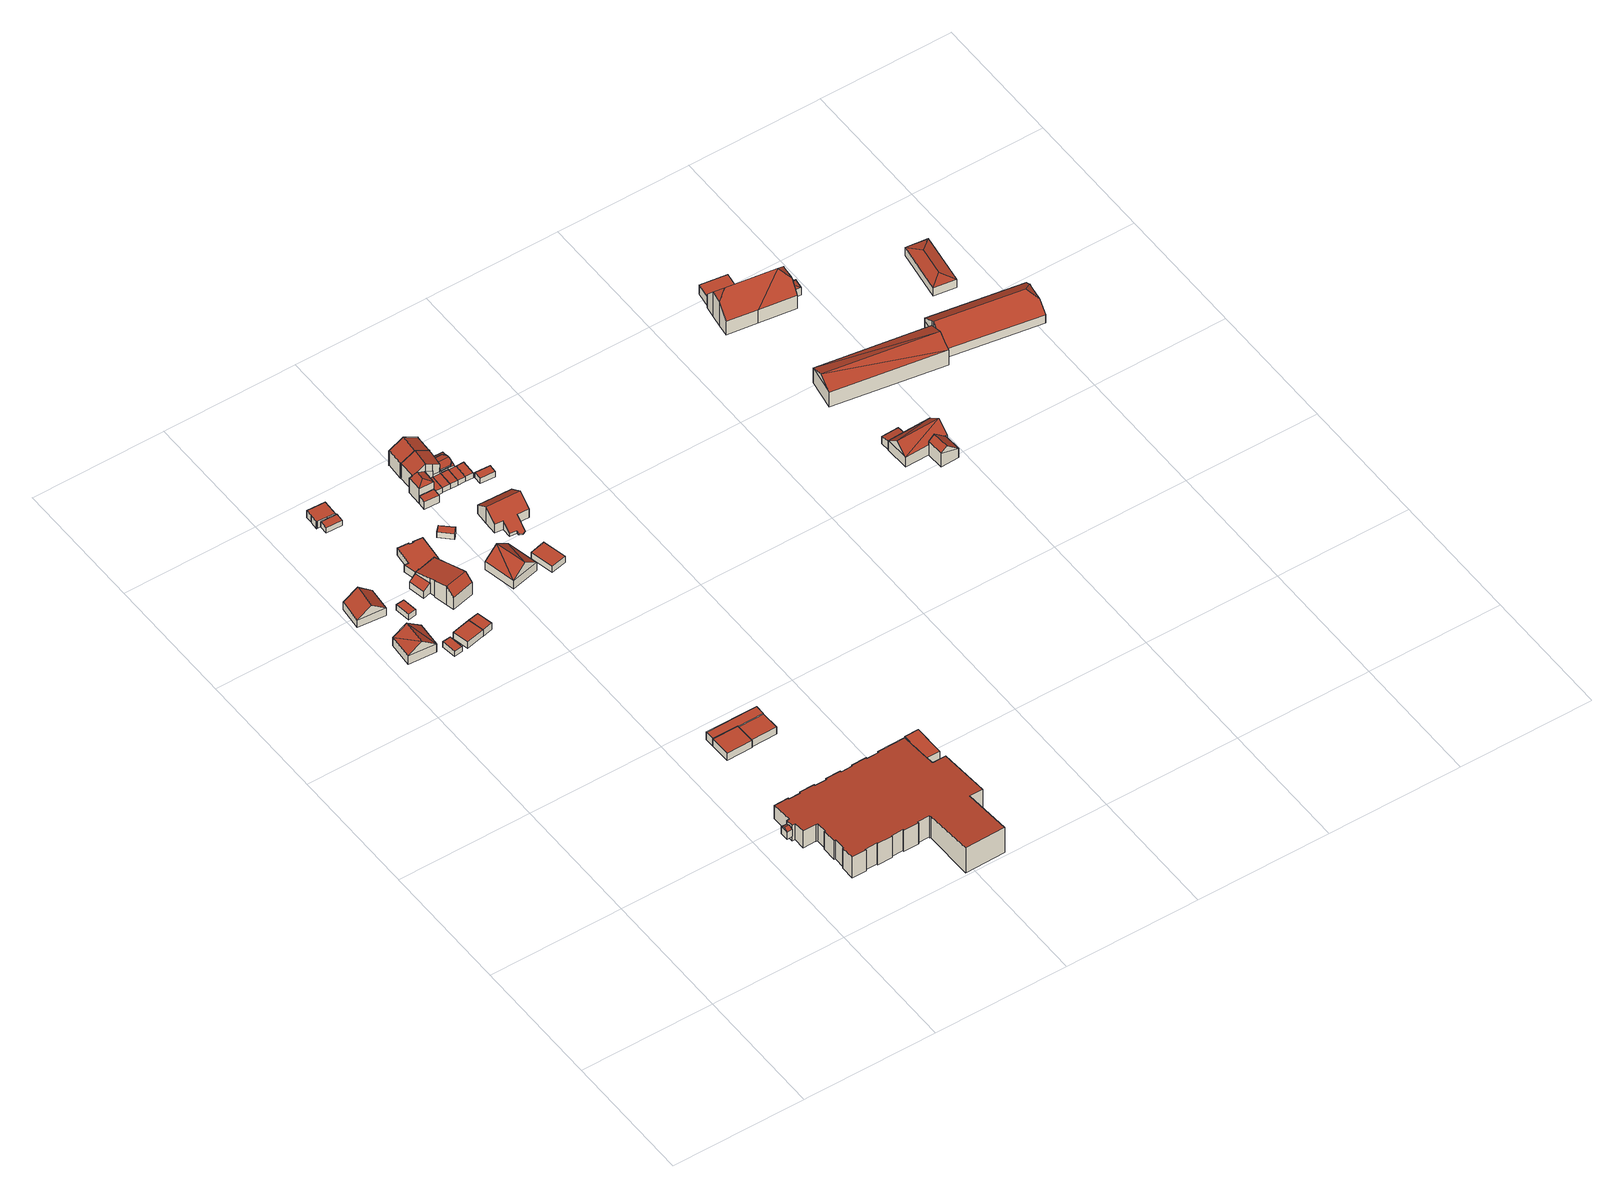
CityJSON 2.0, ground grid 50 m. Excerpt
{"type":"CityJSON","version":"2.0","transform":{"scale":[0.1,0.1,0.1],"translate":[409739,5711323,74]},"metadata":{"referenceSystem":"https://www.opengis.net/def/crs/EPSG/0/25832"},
"CityObjects":{
"building1":{"type":"Building","attributes":{"Gemeindeschluessel":"05978036","Geometrietyp2DReferenz":"3000","function":"31001_1000","roofType":"3100","measuredHeight":7.65},"geometry":[{"type":"MultiSurface","lod":"2","boundaries":[[[0,1,2,3]],[[1,4,5,2]],[[4,6,7,5]],[[6,0,3,7]],[[4,1,8]],[[0,6,9]],[[1,9,8]],[[9,1,0]],[[8,6,4]],[[6,8,9]],[[3,2,5,7]]],"semantics":{"surfaces":[{"type":"WallSurface"},{"type":"RoofSurface"},{"type":"GroundSurface"}],"values":[0,0,0,0,0,0,1,1,1,1,2]}}]},
"building2":{"type":"Building","attributes":{"Gemeindeschluessel":"05978036","Geometrietyp2DReferenz":"3000","function":"31001_1000","roofType":"3100","measuredHeight":7.38},"geometry":[{"type":"MultiSurface","lod":"2","boundaries":[[[10,11,12,13]],[[11,14,15,12]],[[14,16,17,15]],[[16,10,13,17]],[[14,11,18]],[[10,16,19]],[[11,10,19,18]],[[16,14,18,19]],[[13,12,15,17]]],"semantics":{"surfaces":[{"type":"WallSurface"},{"type":"RoofSurface"},{"type":"GroundSurface"}],"values":[0,0,0,0,0,0,1,1,2]}}]},
"building3":{"type":"Building","attributes":{"Gemeindeschluessel":"05978036","Geometrietyp2DReferenz":"3000","function":"31001_2460","roofType":"1000","measuredHeight":2.35},"geometry":[{"type":"MultiSurface","lod":"2","boundaries":[[[20,21,22,23]],[[21,24,25,22]],[[24,26,27,25]],[[26,20,23,27]],[[26,24,21,20]],[[23,22,25,27]]],"semantics":{"surfaces":[{"type":"WallSurface"},{"type":"RoofSurface"},{"type":"GroundSurface"}],"values":[0,0,0,0,1,2]}}]},
"building4":{"type":"Building","attributes":{"Gemeindeschluessel":"05978036","Geometrietyp2DReferenz":"3000","function":"51009_1610","roofType":"3100","measuredHeight":3.96},"geometry":[{"type":"MultiSurface","lod":"2","boundaries":[[[28,29,30,31]],[[29,32,33,30]],[[32,34,35,33]],[[34,28,31,35]],[[32,29,36]],[[28,34,37]],[[29,28,37,36]],[[34,32,36,37]],[[31,30,33,35]]],"semantics":{"surfaces":[{"type":"WallSurface"},{"type":"RoofSurface"},{"type":"GroundSurface"}],"values":[0,0,0,0,0,0,1,1,2]}}]},
"building5":{"type":"Building","attributes":{"Gemeindeschluessel":"05978036","Geometrietyp2DReferenz":"3000","function":"31001_2460","roofType":"1000","measuredHeight":2.53},"geometry":[{"type":"MultiSurface","lod":"2","boundaries":[[[38,39,40,41]],[[39,42,43,40]],[[42,44,45,43]],[[44,38,41,45]],[[44,42,39,38]],[[41,40,43,45]]],"semantics":{"surfaces":[{"type":"WallSurface"},{"type":"RoofSurface"},{"type":"GroundSurface"}],"values":[0,0,0,0,1,2]}}]},
"building6":{"type":"Building","attributes":{"Gemeindeschluessel":"05978036","Geometrietyp2DReferenz":"3000","function":"31001_2460","roofType":"1000","measuredHeight":2.82},"geometry":[{"type":"MultiSurface","lod":"2","boundaries":[[[46,47,48,49]],[[47,50,51,48]],[[50,52,53,51]],[[52,46,49,53]],[[52,50,47,46]],[[49,48,51,53]]],"semantics":{"surfaces":[{"type":"WallSurface"},{"type":"RoofSurface"},{"type":"GroundSurface"}],"values":[0,0,0,0,1,2]}}]},
"building7":{"type":"Building","attributes":{"Gemeindeschluessel":"05978036","Geometrietyp2DReferenz":"3000","function":"31001_1310","roofType":"1000","measuredHeight":2.95},"geometry":[{"type":"MultiSurface","lod":"2","boundaries":[[[46,54,55,56]],[[54,57,58,55]],[[57,47,59,58]],[[47,46,56,59]],[[47,57,54,46]],[[56,55,58,59]]],"semantics":{"surfaces":[{"type":"WallSurface"},{"type":"RoofSurface"},{"type":"GroundSurface"}],"values":[0,0,0,0,1,2]}}]},
"building8":{"type":"Building","attributes":{"Gemeindeschluessel":"05978036","Geometrietyp2DReferenz":"3000","function":"31001_1000"},"children":["building8-1","building8-2","building8-3"]},
"building8-1":{"type":"BuildingPart","attributes":{"roofType":"3100","measuredHeight":8.33},"parents":["building8"],"geometry":[{"type":"MultiSurface","lod":"2","boundaries":[[[60,61,62,63]],[[61,64,65,62]],[[64,66,65]],[[67,68,69,70,71]],[[68,72,73,69]],[[72,74,75,73]],[[74,76,77,75]],[[76,78,79,77]],[[78,80,81,79]],[[80,82,83,81]],[[82,84,85,86,83]],[[78,76,74,72]],[[72,68,67,64,61,60,87,88,84,82,80,78]],[[86,89,63,62,65,70,69,73,75,77,79,81,83]],[[88,90,85,84]],[[90,89,86,85]],[[87,90,88]],[[63,89,90,87,60]],[[71,66,64,67]],[[71,70,65,66]]],"semantics":{"surfaces":[{"type":"WallSurface"},{"type":"RoofSurface"},{"type":"GroundSurface"},{"type":"ClosureSurface"}],"values":[0,0,0,0,0,0,0,0,0,0,0,1,1,2,0,3,0,3,0,3]}}]},
"building8-2":{"type":"BuildingPart","attributes":{"roofType":"2100","measuredHeight":5.54},"parents":["building8"],"geometry":[{"type":"MultiSurface","lod":"2","boundaries":[[[91,92,93,94]],[[92,95,63,93]],[[95,60,63]],[[85,96,97,86]],[[96,98,99,97]],[[96,85,90,87,95,92,91,90,98]],[[99,89,94,93,63,89,86,97]],[[89,99,98,90]],[[90,91,94,89]],[[87,60,95]],[[90,89,63,60,87]],[[86,89,90,85]]],"semantics":{"surfaces":[{"type":"WallSurface"},{"type":"RoofSurface"},{"type":"GroundSurface"},{"type":"ClosureSurface"}],"values":[0,0,0,0,0,1,2,0,3,0,3,3]}}]},
"building8-3":{"type":"BuildingPart","attributes":{"roofType":"2100","measuredHeight":4.39},"parents":["building8"],"geometry":[{"type":"MultiSurface","lod":"2","boundaries":[[[66,100,101,65]],[[100,102,103,101]],[[102,104,69,103]],[[104,71,70,69]],[[71,104,102,100,66]],[[65,101,103,69,70]],[[65,70,71,66]]],"semantics":{"surfaces":[{"type":"WallSurface"},{"type":"RoofSurface"},{"type":"GroundSurface"},{"type":"ClosureSurface"}],"values":[0,0,0,0,1,2,3]}}]},
"building9":{"type":"Building","attributes":{"Gemeindeschluessel":"05978036","Geometrietyp2DReferenz":"3000","function":"31001_2460","roofType":"1000","measuredHeight":2.43},"geometry":[{"type":"MultiSurface","lod":"2","boundaries":[[[105,106,107,108]],[[106,109,110,107]],[[109,111,112,110]],[[111,105,108,112]],[[111,109,106,105]],[[108,107,110,112]]],"semantics":{"surfaces":[{"type":"WallSurface"},{"type":"RoofSurface"},{"type":"GroundSurface"}],"values":[0,0,0,0,1,2]}}]},
"building10":{"type":"Building","attributes":{"Gemeindeschluessel":"05978036","Geometrietyp2DReferenz":"3000","function":"31001_2460","roofType":"1000","measuredHeight":3.04},"geometry":[{"type":"MultiSurface","lod":"2","boundaries":[[[113,114,115,116]],[[114,117,118,115]],[[117,119,120,118]],[[119,121,122,120]],[[121,123,124,122]],[[123,125,126,124]],[[125,127,128,126]],[[127,129,130,128]],[[129,113,116,130]],[[129,127,125,123,121,119,117,114,113]],[[116,115,118,120,122,124,126,128,130]]],"semantics":{"surfaces":[{"type":"WallSurface"},{"type":"RoofSurface"},{"type":"GroundSurface"}],"values":[0,0,0,0,0,0,0,0,0,1,2]}}]},
"building11":{"type":"Building","attributes":{"Gemeindeschluessel":"05978036","Geometrietyp2DReferenz":"3000","function":"31001_3200","roofType":"1000","measuredHeight":3.06},"geometry":[{"type":"MultiSurface","lod":"2","boundaries":[[[131,132,133,134]],[[132,135,136,133]],[[135,137,138,136]],[[137,139,140,138]],[[139,141,142,140]],[[141,131,134,142]],[[141,139,137,135,132,131]],[[134,133,136,138,140,142]]],"semantics":{"surfaces":[{"type":"WallSurface"},{"type":"RoofSurface"},{"type":"GroundSurface"}],"values":[0,0,0,0,0,0,1,2]}}]},
"building12":{"type":"Building","attributes":{"Gemeindeschluessel":"05978036","Geometrietyp2DReferenz":"3000","function":"31001_1000","roofType":"1000","measuredHeight":3.26},"geometry":[{"type":"MultiSurface","lod":"2","boundaries":[[[143,144,145,63]],[[144,146,147,145]],[[146,148,149,147]],[[148,150,151,149]],[[150,152,153,151]],[[152,154,155,153]],[[154,156,157,155]],[[156,158,159,157]],[[158,160,161,159]],[[160,162,62,161]],[[162,143,63,62]],[[162,160,158,156,154,152,150,148,146,144,143]],[[63,145,147,149,151,153,155,157,159,161,62]]],"semantics":{"surfaces":[{"type":"WallSurface"},{"type":"RoofSurface"},{"type":"GroundSurface"}],"values":[0,0,0,0,0,0,0,0,0,0,0,1,2]}}]},
"building13":{"type":"Building","attributes":{"Gemeindeschluessel":"05978036","Geometrietyp2DReferenz":"3000","function":"31001_3221","roofType":"2100","measuredHeight":11.46},"geometry":[{"type":"MultiSurface","lod":"2","boundaries":[[[163,164,165,166]],[[164,167,168,165]],[[167,169,170,168]],[[169,171,172,170]],[[171,173,174,172]],[[173,175,176,174]],[[175,177,178,176]],[[177,179,180,178]],[[179,181,182,180]],[[181,183,184,182]],[[183,185,186,184]],[[185,187,188,186]],[[187,189,190,188]],[[189,191,192,190]],[[191,193,194,192]],[[193,195,196,194]],[[195,197,198,196]],[[197,199,200,198]],[[199,201,202,200]],[[201,203,204,202]],[[203,205,206,204]],[[205,207,208,206]],[[207,209,210,208]],[[209,211,212,210]],[[211,213,214,212]],[[213,215,216,214]],[[215,217,218,216]],[[217,219,220,218]],[[219,221,222,220]],[[221,223,224,222]],[[223,225,226,224]],[[225,227,228,226]],[[227,229,230,228]],[[229,231,232,230]],[[231,233,234,232]],[[233,235,236,234]],[[235,237,238,236]],[[237,239,240,238]],[[239,241,242,240]],[[241,243,244,242]],[[243,245,246,244]],[[245,247,248,246]],[[247,249,250,248]],[[249,251,252,250]],[[251,253,254,252]],[[253,255,256,254]],[[255,257,258,256]],[[257,259,260,258]],[[259,261,262,260]],[[261,263,264,262]],[[263,265,266,264]],[[265,267,268,266]],[[267,269,270,268]],[[269,271,272,270]],[[271,163,166,272]],[[271,269,267,265,263,261,259,257,255,253,251,249,247,245,243,241,239,237,235,233,231,229,227,225,223,221,219,217,215,213,211,209,207,205,203,201,199,197,195,193,191,189,187,185,183,181,179,177,175,173,171,169,167,164,163]],[[166,165,168,170,172,174,176,178,180,182,184,186,188,190,192,194,196,198,200,202,204,206,208,210,212,214,216,218,220,222,224,226,228,230,232,234,236,238,240,242,244,246,248,250,252,254,256,258,260,262,264,266,268,270,272]]],"semantics":{"surfaces":[{"type":"WallSurface"},{"type":"RoofSurface"},{"type":"GroundSurface"}],"values":[0,0,0,0,0,0,0,0,0,0,0,0,0,0,0,0,0,0,0,0,0,0,0,0,0,0,0,0,0,0,0,0,0,0,0,0,0,0,0,0,0,0,0,0,0,0,0,0,0,0,0,0,0,0,0,1,2]}}]},
"building14":{"type":"Building","attributes":{"Gemeindeschluessel":"05978036","Geometrietyp2DReferenz":"3000","function":"51009_1610","roofType":"1000","measuredHeight":3.2},"geometry":[{"type":"MultiSurface","lod":"2","boundaries":[[[273,274,134,133]],[[274,275,276,134]],[[275,277,278,276]],[[277,279,280,278]],[[279,281,136,280]],[[281,273,133,136]],[[281,279,277,275,274,273]],[[133,134,276,278,280,136]]],"semantics":{"surfaces":[{"type":"WallSurface"},{"type":"RoofSurface"},{"type":"GroundSurface"}],"values":[0,0,0,0,0,0,1,2]}}]},
"building15":{"type":"Building","attributes":{"Gemeindeschluessel":"05978036","Geometrietyp2DReferenz":"3000","function":"31001_3200","roofType":"1000","measuredHeight":3.05},"geometry":[{"type":"MultiSurface","lod":"2","boundaries":[[[135,282,280,136]],[[282,283,284,280]],[[283,137,138,284]],[[137,135,136,138]],[[137,283,282,135]],[[136,280,284,138]]],"semantics":{"surfaces":[{"type":"WallSurface"},{"type":"RoofSurface"},{"type":"GroundSurface"}],"values":[0,0,0,0,1,2]}}]},
"building16":{"type":"Building","attributes":{"Gemeindeschluessel":"05978036","Geometrietyp2DReferenz":"3000","function":"31001_2460","roofType":"1000","measuredHeight":2.48},"geometry":[{"type":"MultiSurface","lod":"2","boundaries":[[[285,286,287,288]],[[286,289,290,287]],[[289,291,292,290]],[[291,285,288,292]],[[291,289,286,285]],[[288,287,290,292]]],"semantics":{"surfaces":[{"type":"WallSurface"},{"type":"RoofSurface"},{"type":"GroundSurface"}],"values":[0,0,0,0,1,2]}}]},
"building17":{"type":"Building","attributes":{"Gemeindeschluessel":"05978036","Geometrietyp2DReferenz":"3000","function":"31001_1000","roofType":"3100","measuredHeight":7.75},"geometry":[{"type":"MultiSurface","lod":"2","boundaries":[[[293,294,295,296]],[[294,297,298,295]],[[297,299,300,298]],[[299,293,296,300]],[[297,294,301]],[[293,299,302]],[[293,301,294]],[[301,293,302]],[[302,297,301]],[[297,302,299]],[[296,295,298,300]]],"semantics":{"surfaces":[{"type":"WallSurface"},{"type":"RoofSurface"},{"type":"GroundSurface"}],"values":[0,0,0,0,0,0,1,1,1,1,2]}}]},
"building18":{"type":"Building","attributes":{"Gemeindeschluessel":"05978036","Geometrietyp2DReferenz":"3000","function":"31001_2460","roofType":"1000","measuredHeight":3.27},"geometry":[{"type":"MultiSurface","lod":"2","boundaries":[[[303,304,305,306]],[[304,307,308,305]],[[307,309,310,308]],[[309,303,306,310]],[[309,307,304,303]],[[306,305,308,310]]],"semantics":{"surfaces":[{"type":"WallSurface"},{"type":"RoofSurface"},{"type":"GroundSurface"}],"values":[0,0,0,0,1,2]}}]},
"building19":{"type":"Building","attributes":{"Gemeindeschluessel":"05978036","Geometrietyp2DReferenz":"3000","function":"31001_2460","roofType":"1000","measuredHeight":2.8},"geometry":[{"type":"MultiSurface","lod":"2","boundaries":[[[311,312,313,314]],[[312,315,316,313]],[[315,317,318,316]],[[317,311,314,318]],[[317,315,312,311]],[[314,313,316,318]]],"semantics":{"surfaces":[{"type":"WallSurface"},{"type":"RoofSurface"},{"type":"GroundSurface"}],"values":[0,0,0,0,1,2]}}]},
"building20":{"type":"Building","attributes":{"Gemeindeschluessel":"05978036","Geometrietyp2DReferenz":"3000","function":"31001_2460","roofType":"1000","measuredHeight":2.32},"geometry":[{"type":"MultiSurface","lod":"2","boundaries":[[[319,320,321,322]],[[320,323,324,321]],[[323,325,326,324]],[[325,319,322,326]],[[325,323,320,319]],[[322,321,324,326]]],"semantics":{"surfaces":[{"type":"WallSurface"},{"type":"RoofSurface"},{"type":"GroundSurface"}],"values":[0,0,0,0,1,2]}}]},
"building21":{"type":"Building","attributes":{"Gemeindeschluessel":"05978036","Geometrietyp2DReferenz":"3000","function":"31001_1000"},"children":["building21-1","building21-2","building21-3"]},
"building21-1":{"type":"BuildingPart","attributes":{"roofType":"5000","measuredHeight":7.84},"parents":["building21"],"geometry":[{"type":"MultiSurface","lod":"2","boundaries":[[[327,328,329]],[[330,331,332,333]],[[331,334,335,332]],[[334,336,337,335]],[[336,338,339,337]],[[338,340,341,339]],[[340,342,343,341]],[[342,327,329,343]],[[338,336,344]],[[336,334,331,330,345,346,347,344]],[[347,342,327,342,340,338,344]],[[329,343,348,349,333,332,335,337,339,341,343]],[[350,328,327,342]],[[350,343,329,328]],[[351,350,342,347]],[[348,343,350,351]],[[346,351,347]],[[330,333,349,345]],[[345,349,348,351,346]]],"semantics":{"surfaces":[{"type":"WallSurface"},{"type":"RoofSurface"},{"type":"GroundSurface"},{"type":"ClosureSurface"}],"values":[0,0,0,0,0,0,0,0,1,1,1,2,0,3,0,3,0,3,3]}}]},
"building21-2":{"type":"BuildingPart","attributes":{"roofType":"5000","measuredHeight":4.02},"parents":["building21"],"geometry":[{"type":"MultiSurface","lod":"2","boundaries":[[[352,353,354,355]],[[353,356,357,354]],[[356,358,359,357]],[[358,360,361,359]],[[360,362,363,361]],[[362,364,333,363]],[[365,366,367,368]],[[366,369,370,367]],[[369,371,372,370]],[[371,373,374,372]],[[373,375,376,374]],[[375,377,378,376]],[[377,352,355,378]],[[373,371,369,366,365,379]],[[379,380,364,362,360,358,356,353,352,377,375,373]],[[355,354,357,359,361,363,333,381,382,368,367,370,372,374,376,378]],[[380,381,333,364]],[[382,381,380,379]],[[365,368,382,379]]],"semantics":{"surfaces":[{"type":"WallSurface"},{"type":"RoofSurface"},{"type":"GroundSurface"},{"type":"ClosureSurface"}],"values":[0,0,0,0,0,0,0,0,0,0,0,0,0,1,1,2,3,3,3]}}]},
"building21-3":{"type":"BuildingPart","attributes":{"roofType":"3100","measuredHeight":9.58},"parents":["building21"],"geometry":[{"type":"MultiSurface","lod":"2","boundaries":[[[383,384,385,386]],[[384,387,388,385]],[[387,389,390,388]],[[389,391,392,390]],[[391,393,394,392]],[[393,395,396,394]],[[395,397,398,396]],[[397,399,365,368,398]],[[328,383,386,329]],[[400,401,402,399,397,395,393,391]],[[391,389,387,384,383,328,350,351,346,400]],[[386,385,388,390,392,394,396,398,368,382,381,333,349,348,343,329]],[[380,379,365,399,402]],[[380,381,382,379]],[[379,382,368,365]],[[364,380,402,401,330]],[[364,333,381,380]],[[345,330,401,400]],[[349,333,364,330,345]],[[346,345,400]],[[350,343,348,351]],[[351,348,349,345,346]],[[328,329,343,350]]],"semantics":{"surfaces":[{"type":"WallSurface"},{"type":"RoofSurface"},{"type":"GroundSurface"},{"type":"ClosureSurface"}],"values":[0,0,0,0,0,0,0,0,0,1,1,2,0,3,3,0,3,0,3,0,3,3,3]}}]},
"building22":{"type":"Building","attributes":{"Gemeindeschluessel":"05978036","Geometrietyp2DReferenz":"3000","function":"31001_2460","roofType":"1000","measuredHeight":2.2},"geometry":[{"type":"MultiSurface","lod":"2","boundaries":[[[323,320,403,404]],[[320,405,406,403]],[[405,407,408,406]],[[407,323,404,408]],[[407,405,320,323]],[[404,403,406,408]]],"semantics":{"surfaces":[{"type":"WallSurface"},{"type":"RoofSurface"},{"type":"GroundSurface"}],"values":[0,0,0,0,1,2]}}]},
"building23":{"type":"Building","attributes":{"Gemeindeschluessel":"05978036","Geometrietyp2DReferenz":"3000","function":"31001_1000","roofType":"3100","measuredHeight":9.64},"geometry":[{"type":"MultiSurface","lod":"2","boundaries":[[[409,410,411,412]],[[410,413,414,411]],[[413,393,415,414]],[[393,416,417,415]],[[416,389,418,417]],[[389,419,420,418]],[[419,421,422,420]],[[421,423,424,422]],[[423,425,426,424]],[[425,427,428,426]],[[427,429,430,428]],[[429,431,432,430]],[[431,433,434,432]],[[433,409,412,434]],[[429,427,425,423,421,419,389,416]],[[416,393,413,410,409,433,431,429]],[[412,411,414,415,417,418,420,422,424,426,428,430,432,434]]],"semantics":{"surfaces":[{"type":"WallSurface"},{"type":"RoofSurface"},{"type":"GroundSurface"}],"values":[0,0,0,0,0,0,0,0,0,0,0,0,0,0,1,1,2]}}]},
"building24":{"type":"Building","attributes":{"Gemeindeschluessel":"05978036","Geometrietyp2DReferenz":"3000","function":"31001_1000","roofType":"3100","measuredHeight":7.59},"geometry":[{"type":"MultiSurface","lod":"2","boundaries":[[[435,436,437,438]],[[436,439,440,437]],[[439,441,442,440]],[[441,443,444,442]],[[443,445,446,444]],[[445,447,448,446]],[[447,449,450,448]],[[449,451,452,450]],[[451,453,454,452]],[[453,455,456,454]],[[455,457,458,456]],[[457,459,460,458]],[[459,435,438,460]],[[455,453,451,449]],[[449,447,445,443,441,439,436,435,459,457,455]],[[438,437,440,442,444,446,448,450,452,454,456,458,460]]],"semantics":{"surfaces":[{"type":"WallSurface"},{"type":"RoofSurface"},{"type":"GroundSurface"}],"values":[0,0,0,0,0,0,0,0,0,0,0,0,0,1,1,2]}}]},
"building25":{"type":"Building","attributes":{"Gemeindeschluessel":"05978036","Geometrietyp2DReferenz":"3000","function":"31001_2500","roofType":"1000","measuredHeight":6.47},"geometry":[{"type":"MultiSurface","lod":"2","boundaries":[[[461,462,463,260]],[[462,464,465,463]],[[464,466,262,465]],[[466,461,260,262]],[[466,464,462,461]],[[260,463,465,262]]],"semantics":{"surfaces":[{"type":"WallSurface"},{"type":"RoofSurface"},{"type":"GroundSurface"}],"values":[0,0,0,0,1,2]}}]},
"building26":{"type":"Building","attributes":{"Gemeindeschluessel":"05978036","Geometrietyp2DReferenz":"3000","function":"31001_2460","roofType":"1000","measuredHeight":2.21},"geometry":[{"type":"MultiSurface","lod":"2","boundaries":[[[407,405,406,408]],[[405,467,468,406]],[[467,469,470,468]],[[469,471,472,470]],[[471,407,408,472]],[[471,469,467,405,407]],[[408,406,468,470,472]]],"semantics":{"surfaces":[{"type":"WallSurface"},{"type":"RoofSurface"},{"type":"GroundSurface"}],"values":[0,0,0,0,0,1,2]}}]},
"building27":{"type":"Building","attributes":{"Gemeindeschluessel":"05978036","Geometrietyp2DReferenz":"3000","function":"51009_1610","roofType":"2100","measuredHeight":3.2},"geometry":[{"type":"MultiSurface","lod":"2","boundaries":[[[473,474,475,476]],[[474,477,478,475]],[[477,479,480,478]],[[479,481,482,480]],[[481,483,484,482]],[[483,485,486,484]],[[485,487,488,486]],[[487,489,490,488]],[[489,491,492,490]],[[491,473,476,492]],[[491,489,487,485,483,481,479,477,474,473]],[[476,475,478,480,482,484,486,488,490,492]]],"semantics":{"surfaces":[{"type":"WallSurface"},{"type":"RoofSurface"},{"type":"GroundSurface"}],"values":[0,0,0,0,0,0,0,0,0,0,1,2]}}]},
"building28":{"type":"Building","attributes":{"Gemeindeschluessel":"05978036","Geometrietyp2DReferenz":"3000","function":"31001_2460","roofType":"1000","measuredHeight":2.2},"geometry":[{"type":"MultiSurface","lod":"2","boundaries":[[[471,469,470,472]],[[469,493,494,470]],[[493,495,496,494]],[[495,497,498,496]],[[497,471,472,498]],[[497,495,493,469,471]],[[472,470,494,496,498]]],"semantics":{"surfaces":[{"type":"WallSurface"},{"type":"RoofSurface"},{"type":"GroundSurface"}],"values":[0,0,0,0,0,1,2]}}]},
"building29":{"type":"Building","attributes":{"Gemeindeschluessel":"05978036","Geometrietyp2DReferenz":"3000","function":"51009_1610","roofType":"2100","measuredHeight":3.29},"geometry":[{"type":"MultiSurface","lod":"2","boundaries":[[[499,500,501,502]],[[500,503,504,501]],[[503,505,506,504]],[[505,507,508,506]],[[507,509,510,508]],[[509,371,511,510]],[[371,512,513,511]],[[512,514,515,513]],[[514,499,502,515]],[[514,512,371,509,507,505,503,500,499]],[[502,501,504,506,508,510,511,513,515]]],"semantics":{"surfaces":[{"type":"WallSurface"},{"type":"RoofSurface"},{"type":"GroundSurface"}],"values":[0,0,0,0,0,0,0,0,0,1,2]}}]},
"building30":{"type":"Building","attributes":{"Gemeindeschluessel":"05978036","Geometrietyp2DReferenz":"3000","function":"31001_2460","roofType":"1000","measuredHeight":2.22},"geometry":[{"type":"MultiSurface","lod":"2","boundaries":[[[516,517,518,519]],[[517,520,521,518]],[[520,522,523,521]],[[522,516,519,523]],[[522,520,517,516]],[[519,518,521,523]]],"semantics":{"surfaces":[{"type":"WallSurface"},{"type":"RoofSurface"},{"type":"GroundSurface"}],"values":[0,0,0,0,1,2]}}]},
"building31":{"type":"Building","attributes":{"Gemeindeschluessel":"05978036","Geometrietyp2DReferenz":"3000","function":"31001_2460","roofType":"1000","measuredHeight":2.31},"geometry":[{"type":"MultiSurface","lod":"2","boundaries":[[[524,525,526,527]],[[525,528,529,526]],[[528,530,531,529]],[[530,524,527,531]],[[530,528,525,524]],[[527,526,529,531]]],"semantics":{"surfaces":[{"type":"WallSurface"},{"type":"RoofSurface"},{"type":"GroundSurface"}],"values":[0,0,0,0,1,2]}}]},
"building32":{"type":"Building","attributes":{"Gemeindeschluessel":"05978036","Geometrietyp2DReferenz":"3000","function":"31001_2460","roofType":"2100","measuredHeight":3.89},"geometry":[{"type":"MultiSurface","lod":"2","boundaries":[[[532,533,534,535]],[[533,536,537,534]],[[536,538,539,537]],[[538,532,535,539]],[[538,536,533,532]],[[535,534,537,539]]],"semantics":{"surfaces":[{"type":"WallSurface"},{"type":"RoofSurface"},{"type":"GroundSurface"}],"values":[0,0,0,0,1,2]}}]},
"building33":{"type":"Building","attributes":{"Gemeindeschluessel":"05978036","Geometrietyp2DReferenz":"3000","function":"31001_1000"},"children":["building33-1","building33-2"]},
"building33-1":{"type":"BuildingPart","attributes":{"roofType":"3100","measuredHeight":8.11},"parents":["building33"],"geometry":[{"type":"MultiSurface","lod":"2","boundaries":[[[540,541,542,543]],[[541,544,545,542]],[[544,546,537,545]],[[546,547,534,537]],[[547,548,549,534]],[[548,550,551,549]],[[550,552,553,554,551]],[[541,540,555,552,550,556]],[[556,557,541]],[[556,548,557]],[[557,548,547,546,544]],[[556,550,548]],[[541,557,544]],[[554,543,542,545,537,534,549,551]],[[555,553,552]],[[543,554,553,555,540]]],"semantics":{"surfaces":[{"type":"WallSurface"},{"type":"RoofSurface"},{"type":"GroundSurface"},{"type":"ClosureSurface"}],"values":[0,0,0,0,0,0,0,1,1,1,1,0,0,2,0,3]}}]},
"building33-2":{"type":"BuildingPart","attributes":{"roofType":"3100","measuredHeight":8.06},"parents":["building33"],"geometry":[{"type":"MultiSurface","lod":"2","boundaries":[[[553,558,559,554]],[[558,560,561,559]],[[560,562,540,543,561]],[[560,558,563]],[[553,555,562,564]],[[558,553,564,563]],[[562,560,563,564]],[[554,559,561,543]],[[555,540,562]],[[553,554,543,540,555]]],"semantics":{"surfaces":[{"type":"WallSurface"},{"type":"RoofSurface"},{"type":"GroundSurface"},{"type":"ClosureSurface"}],"values":[0,0,0,0,0,1,1,2,0,3]}}]},
"building34":{"type":"Building","attributes":{"Gemeindeschluessel":"05978036","Geometrietyp2DReferenz":"3000","function":"31001_2000"},"children":["building34-1","building34-2","building34-3"]},
"building34-1":{"type":"BuildingPart","attributes":{"roofType":"5000","measuredHeight":4.01},"parents":["building34"],"geometry":[{"type":"MultiSurface","lod":"2","boundaries":[[[565,566,567,568]],[[566,569,570,567]],[[569,571,572,570]],[[569,566,573]],[[566,565,574,573]],[[574,571,569,573]],[[575,568,567,570,572]],[[565,568,575,574]],[[575,572,571,574]]],"semantics":{"surfaces":[{"type":"WallSurface"},{"type":"RoofSurface"},{"type":"GroundSurface"},{"type":"ClosureSurface"}],"values":[0,0,0,1,1,1,2,3,3]}}]},
"building34-2":{"type":"BuildingPart","attributes":{"roofType":"3300","measuredHeight":13.69},"parents":["building34"],"geometry":[{"type":"MultiSurface","lod":"2","boundaries":[[[576,577,578,579]],[[577,580,581,578]],[[580,582,583,581]],[[582,584,585,586,583]],[[587,588,589]],[[587,590,591,588]],[[590,592,593,591]],[[592,594,595,593]],[[594,596,597,595]],[[596,598,599,597]],[[598,600,601,599]],[[600,602,603,601]],[[602,604,605,603]],[[604,606,568,605]],[[606,565,568]],[[607,572,571]],[[607,608,609,572]],[[608,610,611,609]],[[610,612,613,611]],[[612,576,579,613]],[[608,607,606,604,614]],[[580,577,615]],[[590,587,584,582,580,615,614]],[[604,602,600,598,596,594,592,590,614]],[[577,576,612,614,615]],[[612,610,608,614]],[[579,578,581,583,586,588,591,593,595,597,599,601,603,605,568,575,572,609,611,613]],[[589,585,584,587]],[[589,588,586,585]],[[607,571,574,565,606]],[[574,575,568,565]],[[571,572,575,574]]],"semantics":{"surfaces":[{"type":"WallSurface"},{"type":"RoofSurface"},{"type":"GroundSurface"},{"type":"ClosureSurface"}],"values":[0,0,0,0,0,0,0,0,0,0,0,0,0,0,0,0,0,0,0,0,1,1,1,1,1,1,2,0,3,0,3,3]}}]},
"building34-3":{"type":"BuildingPart","attributes":{"roofType":"1000","measuredHeight":4.1},"parents":["building34"],"geometry":[{"type":"MultiSurface","lod":"2","boundaries":[[[585,616,617,586]],[[616,618,619,617]],[[618,620,621,619]],[[620,622,623,621]],[[622,589,588,623]],[[589,622,620,618,616,585]],[[586,617,619,621,623,588]],[[586,588,589,585]]],"semantics":{"surfaces":[{"type":"WallSurface"},{"type":"RoofSurface"},{"type":"GroundSurface"},{"type":"ClosureSurface"}],"values":[0,0,0,0,0,1,2,3]}}]},
"building35":{"type":"Building","attributes":{"Gemeindeschluessel":"05978036","Geometrietyp2DReferenz":"3000","function":"31001_2000","roofType":"3100","measuredHeight":9.52},"geometry":[{"type":"MultiSurface","lod":"2","boundaries":[[[624,625,626,627]],[[625,628,629,626]],[[628,630,631,629]],[[630,632,633,631]],[[632,624,627,633]],[[632,634,635,636]],[[636,624,632]],[[635,628,625]],[[625,636,635]],[[630,634,632]],[[628,635,634,630]],[[624,636,625]],[[627,626,629,631,633]]],"semantics":{"surfaces":[{"type":"WallSurface"},{"type":"RoofSurface"},{"type":"GroundSurface"}],"values":[0,0,0,0,0,1,1,1,1,0,0,0,2]}}]},
"building36":{"type":"Building","attributes":{"Gemeindeschluessel":"05978036","Geometrietyp2DReferenz":"3000","function":"31001_2000","roofType":"5000","measuredHeight":9.46},"geometry":[{"type":"MultiSurface","lod":"2","boundaries":[[[637,638,629,639]],[[638,640,641,629]],[[640,642,643,641]],[[642,644,645,643]],[[644,646,647,645]],[[646,648,649,647]],[[648,650,651,649]],[[650,652,631,651]],[[652,637,639,631]],[[653,654,655,656]],[[656,655,657,658,659,660,661]],[[653,656,661,652,650,648]],[[652,661,637]],[[638,660,659,640]],[[637,661,660,638]],[[640,659,658,642]],[[642,658,657,644]],[[644,657,655,654,646]],[[646,654,653,648]],[[639,629,641,643,645,647,649,651,631]]],"semantics":{"surfaces":[{"type":"WallSurface"},{"type":"RoofSurface"},{"type":"GroundSurface"}],"values":[0,0,0,0,0,0,0,0,0,1,1,1,0,0,0,0,0,0,0,2]}}]},
"building37":{"type":"Building","attributes":{"Gemeindeschluessel":"05978036","Geometrietyp2DReferenz":"3000","function":"31001_2700","roofType":"3200","measuredHeight":4.68},"geometry":[{"type":"MultiSurface","lod":"2","boundaries":[[[662,663,664,665]],[[663,666,667,664]],[[666,668,669,667]],[[668,662,665,669]],[[666,663,670]],[[662,668,671]],[[663,662,671,670]],[[668,666,670,671]],[[665,664,667,669]]],"semantics":{"surfaces":[{"type":"WallSurface"},{"type":"RoofSurface"},{"type":"GroundSurface"}],"values":[0,0,0,0,1,1,1,1,2]}}]}
},
"vertices":[
[48,1732,51],[54,1825,51],[54,1825,14],[48,1732,14],[157,1818,51],[157,1818,14],[151,1725,51],[151,1725,14],[105,1821,90],[99,1728,90],
[9,1955,44],[17,2044,44],[17,2044,11],[9,1955,11],[121,2034,44],[121,2034,11],[113,1946,44],[113,1946,11],[69,2039,85],[61,1950,85],
[179,1731,38],[210,1735,38],[210,1735,15],[179,1731,15],[217,1679,38],[217,1679,15],[186,1675,38],[186,1675,15],
[581,457,61],[601,457,61],[601,457,29],[581,457,29],[601,427,61],[601,427,29],[581,426,61],[581,426,29],[601,442,69],[581,442,69],
[152,1947,36],[183,1950,36],[183,1950,11],[152,1947,11],[190,1894,36],[190,1894,11],[160,1890,36],[160,1890,11],
[296,1757,43],[309,1696,43],[309,1696,15],[296,1757,15],[239,1681,43],[239,1681,15],[226,1742,43],[226,1742,15],
[335,1765,43],[335,1765,13],[296,1757,13],[348,1705,43],[348,1705,13],[309,1696,13],
[279,2007,65],[350,2023,66],[350,2023,12],[279,2007,12],[360,1980,75],[360,1980,12],[360,1980,56],[377,1901,94],[378,1901,94],[378,1901,12],[377,1901,12],[377,1901,56],[379,1893,96],[379,1893,12],[385,1866,66],[385,1866,12],[300,1846,65],[300,1846,12],[293,1874,96],[293,1874,12],[282,1924,84],[282,1924,12],[285,1925,84],[285,1925,12],[280,1945,79],[280,1945,59],[280,1945,12],[275,2006,65],[265,2004,65],[265,2004,12],[265,2004,59],
[268,2004,61],[268,2005,61],[268,2005,12],[268,2004,12],[279,2007,68],[251,1938,40],[251,1938,12],[238,1998,42],[238,1998,12],
[379,1985,43],[379,1985,12],[396,1906,44],[396,1906,12],[378,1901,56],
[164,2377,32],[224,2375,32],[224,2375,8],[164,2377,8],[223,2343,32],[223,2343,8],[163,2346,32],[163,2346,8],
[152,2378,39],[149,2378,39],[149,2378,8],[152,2378,8],[149,2380,39],[149,2380,8],[150,2407,39],[150,2407,8],[151,2411,39],[151,2411,8],[152,2436,39],[152,2436,8],[220,2433,39],[220,2433,8],[218,2375,39],[218,2375,8],[189,2377,39],[189,2377,8],
[628,900,46],[724,901,46],[724,901,15],[628,900,15],[724,897,46],[724,897,15],[725,827,46],[725,827,15],[725,824,46],[725,824,15],[629,823,46],[629,823,15],
[279,2007,44],[266,2066,44],[266,2066,12],[282,2064,44],[282,2064,12],[289,2138,44],[289,2138,12],[330,2135,44],[330,2135,12],[330,2131,44],[330,2131,12],[345,2129,44],[345,2129,12],[345,2133,44],[345,2133,12],[380,2130,44],[380,2130,12],[370,2027,44],[370,2027,12],[350,2023,44],
[967,4,124],[965,192,105],[965,192,9],[967,4,9],[962,192,105],[962,192,9],[962,196,104],[962,196,9],[918,196,104],[918,196,9],[918,191,105],[918,191,9],[862,191,105],[862,191,9],[862,195,104],[862,195,9],[818,194,104],[818,194,9],[818,190,105],[818,190,9],[762,190,105],[762,190,9],[762,194,104],[762,194,9],[717,193,104],[717,193,9],[718,189,105],[718,189,9],[665,189,105],[665,189,9],[664,241,99],[664,241,9],[668,241,99],[668,241,9],[668,286,95],[668,286,9],[663,286,95],[663,286,9],[663,341,89],[663,341,9],[667,341,89],[667,341,9],[667,382,85],[667,382,9],[662,382,85],[662,382,9],[662,384,85],[662,384,9],[612,383,85],[612,383,9],[612,427,80],[612,427,9],[601,427,80],[601,427,9],[601,457,77],[601,457,9],[611,457,77],[611,457,9],[610,538,69],[610,538,9],[664,539,69],[664,539,9],[664,535,69],[664,535,9],[708,535,69],[708,535,9],[708,540,69],[708,540,9],[763,540,69],[763,540,9],[763,536,69],[763,536,9],[808,536,69],[808,536,9],[808,541,69],[808,541,9],[864,541,69],[864,541,9],[864,537,69],[864,537,9],[908,538,69],[908,538,9],[908,542,69],[908,542,9],[963,542,69],[963,542,9],[963,538,69],[963,538,9],[1008,539,69],[1008,539,9],[1008,543,69],[1008,543,9],[1060,543,69],[1060,543,9],[1108,544,69],[1108,544,9],[1111,544,69],[1111,544,9],[1112,429,81],[1112,429,9],[1113,394,84],[1113,394,9],[1163,395,84],[1163,395,9],[1165,194,105],[1165,194,9],[1115,194,105],[1115,194,9],[1117,6,124],[1117,6,9],
[724,901,47],[628,900,47],[628,934,47],[628,934,15],[820,936,47],[820,936,15],[820,898,47],[820,898,15],[724,897,47],
[820,898,46],[821,828,46],[821,828,15],
[455,2153,34],[496,2115,34],[496,2115,10],[455,2153,10],[476,2093,34],[476,2093,10],[435,2131,34],[435,2131,10],
[581,1951,51],[607,1832,51],[607,1832,15],[581,1951,15],[503,1809,51],[503,1809,15],[477,1928,51],[477,1928,15],[555,1820,93],[529,1939,93],
[473,2283,43],[528,2281,43],[528,2281,10],[473,2283,10],[527,2250,43],[527,2250,10],[472,2252,43],[472,2252,10],
[624,1887,40],[682,1900,40],[682,1900,12],[624,1887,12],[702,1812,40],[702,1812,12],[644,1799,40],[644,1799,12],
[531,2335,34],[560,2334,34],[560,2334,11],[531,2335,11],[558,2278,34],[558,2278,11],[529,2279,34],[529,2279,11],
[485,2341,79],[485,2341,76],[485,2341,9],[560,2334,61],[531,2335,74],[531,2335,9],[560,2334,9],[530,2335,75],[530,2335,9],[528,2281,75],[528,2281,9],[473,2283,75],[473,2283,9],[475,2339,75],[475,2339,9],[485,2338,79],[485,2338,9],[502,2304,87],[536,2336,72],[504,2337,86],[503,2337,87],[503,2337,9],[536,2336,9],[485,2338,76],[503,2337,86],
[630,2336,43],[592,2337,43],[592,2337,9],[630,2336,9],[592,2336,43],[592,2336,9],[593,2336,43],[593,2336,9],[593,2333,42],[593,2333,9],[589,2333,42],[589,2333,9],[560,2334,42],[594,2390,44],[632,2389,44],[632,2389,9],[594,2390,9],[639,2382,45],[639,2382,9],[643,2372,47],[643,2372,9],[642,2362,49],[642,2362,9],[642,2352,47],[642,2352,9],[638,2343,44],[638,2343,9],[590,2364,49],[586,2333,42],[586,2333,9],[590,2364,9],
[487,2341,77],[489,2404,75],[489,2404,9],[487,2341,9],[488,2404,74],[488,2404,9],[488,2406,74],[488,2406,9],[542,2404,104],[542,2404,9],[596,2401,74],[596,2401,9],[596,2400,74],[596,2400,9],[594,2400,74],[594,2400,9],[594,2390,74],[536,2336,104],[560,2334,90],[586,2333,76],
[560,2334,12],[558,2278,12],[589,2333,34],[589,2333,12],[587,2277,34],[587,2277,12],
[597,2468,74],[594,2404,74],[594,2404,8],[597,2468,8],[596,2404,74],[596,2404,8],[596,2401,8],[541,2404,105],[541,2404,8],[488,2406,8],[488,2408,74],[488,2408,8],[489,2408,75],[489,2408,8],[492,2472,75],[492,2472,8],[490,2472,74],[490,2472,8],[490,2473,74],[490,2473,8],[544,2471,105],[544,2471,8],[598,2469,74],[598,2469,8],[598,2468,74],[598,2468,8],
[674,1991,15],[663,1987,12],[663,1987,11],[674,1991,11],[652,1992,15],[652,1992,11],[649,2002,23],[649,2002,11],[624,2004,23],[624,2004,11],[625,2040,50],[625,2040,11],[594,2042,50],[594,2042,11],[596,2091,87],[596,2091,11],[599,2142,50],[599,2142,11],[724,2137,50],[724,2137,11],[722,2086,87],[722,2086,11],[720,2036,50],[720,2036,11],[676,2038,50],[676,2038,11],
[1111,544,74],[1164,545,74],[1164,545,9],[1165,429,74],[1165,429,9],[1112,429,74],
[593,2333,34],[593,2333,12],[618,2332,34],[618,2332,12],[616,2276,34],[616,2276,12],
[593,2333,40],[593,2336,41],[593,2336,14],[593,2333,14],[592,2336,41],[592,2336,14],[592,2337,41],[592,2337,14],[630,2336,41],[630,2336,14],[638,2343,43],[638,2343,14],[642,2352,46],[642,2352,14],[641,2335,41],[641,2335,14],[641,2331,40],[641,2331,14],[618,2332,40],[618,2332,14],
[641,2331,34],[641,2331,12],[647,2330,34],[647,2330,12],[644,2275,34],[644,2275,12],
[594,2390,42],[594,2400,40],[594,2400,14],[594,2390,14],[596,2400,40],[596,2400,14],[633,2399,40],[633,2399,14],[644,2399,40],[644,2399,14],[643,2388,42],[643,2388,14],[643,2372,14],[639,2382,44],[639,2382,14],[632,2389,42],[632,2389,14],
[644,2275,35],[647,2330,35],[647,2330,13],[644,2275,13],[675,2329,35],[675,2329,13],[673,2273,35],[673,2273,13],
[733,2239,35],[677,2242,35],[677,2242,12],[733,2239,12],[678,2273,35],[678,2273,12],[735,2270,35],[735,2270,12],
[1870,1669,43],[1871,1634,49],[1871,1634,10],[1870,1669,10],[1808,1632,49],[1808,1632,10],[1807,1667,43],[1807,1667,10],
[1899,1544,54],[1810,1541,54],[1810,1541,10],[1899,1544,10],[1807,1632,54],[1807,1632,10],[1808,1632,54],[1871,1634,54],[1969,1637,54],[1969,1637,10],[1972,1546,54],[1972,1546,10],[1967,1546,54],[1967,1546,51],[1967,1546,10],[1954,1546,54],[1971,1592,91],[1809,1586,91],
[1969,1481,51],[1969,1481,10],[1902,1479,71],[1902,1479,10],[1899,1544,71],[1924,1479,91],[1922,1545,91],
[1937,2384,36],[1974,2379,36],[1974,2379,3],[1937,2384,3],[1969,2341,36],[1969,2341,3],[1932,2346,36],[1932,2346,3],[1949,2363,43],[1934,2365,43],[1934,2365,3],
[1678,2334,63],[1684,2376,113],[1684,2376,3],[1678,2334,3],[1691,2422,113],[1691,2422,3],[1697,2463,64],[1697,2463,3],[1701,2463,64],[1701,2463,44],[1701,2463,3],[1799,2449,64],[1799,2449,3],[1799,2449,44],[1809,2447,64],[1809,2447,3],[1870,2439,64],[1870,2439,3],[1870,2440,62],[1870,2440,3],[1871,2445,55],[1871,2445,3],[1875,2445,55],[1875,2445,3],[1906,2440,56],[1906,2440,3],[1944,2434,56],[1944,2434,3],[1938,2392,106],[1938,2392,3],[1937,2384,106],[1932,2346,106],[1930,2335,106],[1930,2335,3],[1925,2299,63],[1925,2299,3],[1790,2318,63],[1790,2318,3],[1899,2369,140],[1715,2395,140],
[1701,2464,44],[1701,2464,3],[1710,2527,44],[1710,2527,3],[1809,2513,44],[1809,2513,3],[1800,2450,44],[1800,2450,3],
[1766,1897,68],[1785,2012,68],[1785,2012,1],[1766,1897,1],[2194,1950,68],[2194,1950,1],[2180,1862,68],[2180,1862,1],[2176,1832,68],[2176,1832,1],[2180,1862,82],[2185,1891,96],[1776,1954,96],
[2193,1939,39],[2194,1950,39],[2193,1939,1],[2202,1999,39],[2202,1999,1],[2549,1944,39],[2549,1944,1],[2546,1929,39],[2546,1929,1],[2542,1903,39],[2542,1903,1],[2527,1806,39],[2527,1806,1],[2181,1862,39],[2181,1862,1],[2180,1862,39],[2534,1849,70],[2542,1903,70],[2545,1919,70],[2511,1888,95],[2546,1929,63],[2549,1944,53],[2202,1999,53],[2194,1950,88],[2193,1939,95],
[2304,2099,42],[2331,2293,42],[2331,2293,5],[2304,2099,5],[2412,2282,42],[2412,2282,5],[2385,2087,42],[2385,2087,5],[2366,2244,52],[2350,2135,52]
]}
